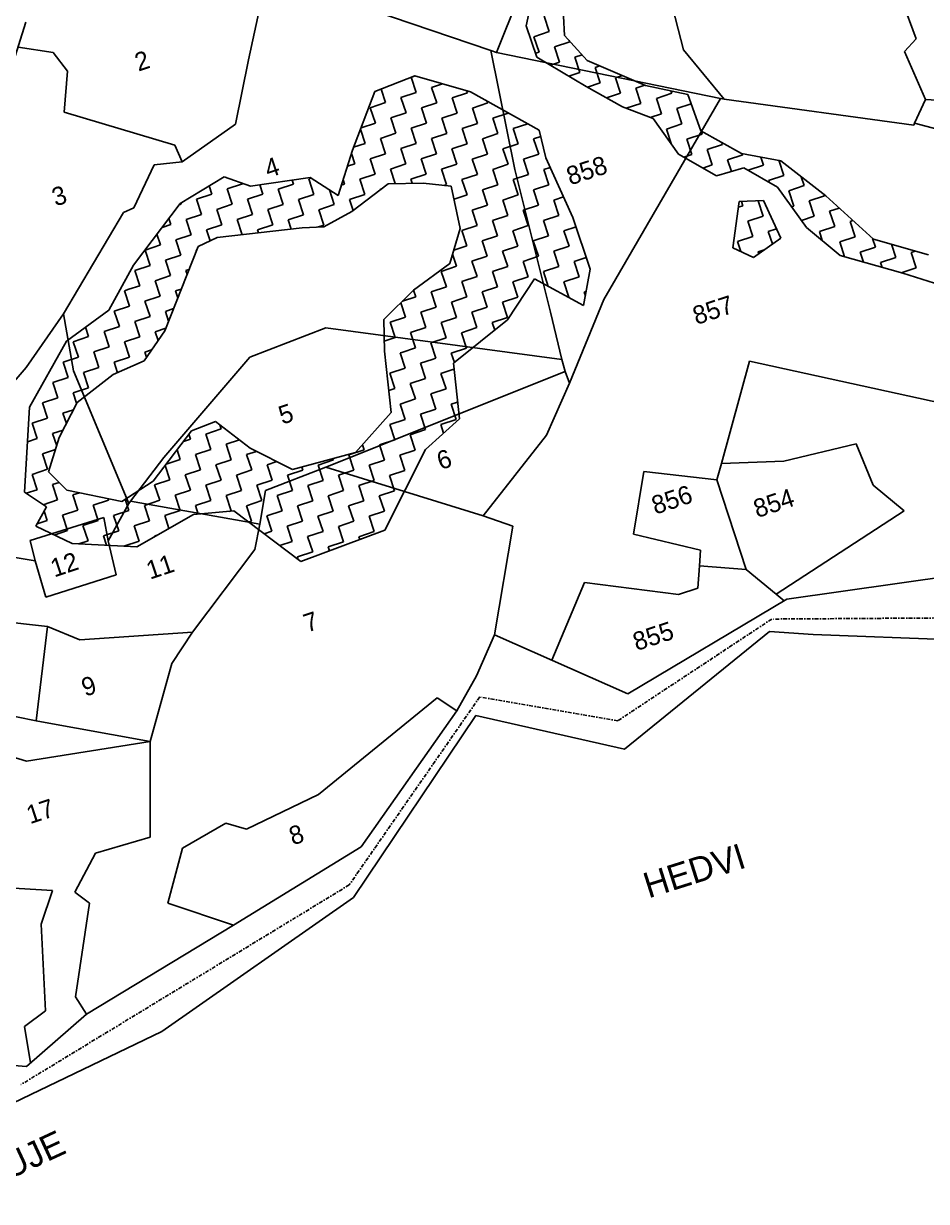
# Model space of a CAD drawing. Header units: metres. Extents: x 309869 to 314467, y 1921293 to 1923473.
# Drawn here: x 310953.2 to 311310.5, y 1921389.5 to 1921855.6 of the extents above; entities that cross this region are included whole.
import ezdxf

# ---------------------------------------------------------------- set-up
doc = ezdxf.new("R2010")
doc.units = ezdxf.units.M
doc.header["$LTSCALE"] = 0.3
doc.linetypes.add('DASHDOT', pattern=[1, 0.5, -0.25, 0, -0.25])
for name, color, linetype in [('POLY_HATCH', 12, 'CONTINUOUS'), ('POLY_PARCEL', 6, 'CONTINUOUS'), ('POLY_WATER', 4, 'CONTINUOUS'), ('TEXT_MAPOUT', 7, 'CONTINUOUS'), ('TEXT_PARCEL', 7, 'CONTINUOUS'), ('V_BOUND_STREAM_LINE', 7, 'DASHDOT')]:
    doc.layers.add(name, color=color, linetype=linetype)
doc.styles.add('TEXT_MAP', font='')
doc.styles.get('TEXT_MAP').set_extended_font_data('Kruti Dev 050')

msp = doc.modelspace()

# ---------------------------------------------------------------- linework, layer by layer
at = {"layer": 'POLY_HATCH'}
for p, q in [((311152.04, 1921854.65), (311157.16, 1921877.31)), ((311166.26, 1921869.47), (311167.33, 1921850.88)), ((311156.26, 1921842.31), (311152.04, 1921854.65)), ((311167.33, 1921850.88), (311176.25, 1921840.95)), ((311175.87, 1921830.7), (311156.26, 1921842.31)), ((311176.25, 1921840.95), (311199.34, 1921831.07)), ((311108.06, 1921834.88), (311092.19, 1921828.68)), ((311130.01, 1921828.58), (311108.06, 1921834.88)), ((311092.19, 1921828.68), (311083.38, 1921805.45)), ((311157.3, 1921813.39), (311130.01, 1921828.58)), ((311190.27, 1921822.58), (311175.87, 1921830.7)), ((311199.34, 1921831.07), (311216.03, 1921827.46)), ((311216.03, 1921827.46), (311221.19, 1921813.11)), ((311202.34, 1921818.03), (311190.27, 1921822.58)), ((311212.38, 1921803.84), (311202.34, 1921818.03)), ((311159.93, 1921802.43), (311157.3, 1921813.39)), ((311221.19, 1921813.11), (311237.34, 1921804.12)), ((311083.38, 1921805.45), (311077.65, 1921787.59)), ((311170.61, 1921778.86), (311159.93, 1921802.43)), ((311227.48, 1921795.37), (311212.38, 1921803.84)), ((311237.34, 1921804.12), (311252.89, 1921801.3)), ((311252.89, 1921801.3), (311270.67, 1921787.35)), ((311238.19, 1921798.47), (311227.48, 1921795.37)), ((311251.55, 1921790.88), (311238.19, 1921798.47)), ((311032.58, 1921794.98), (311015.24, 1921784.42)), ((311043.04, 1921791.18), (311032.58, 1921794.98)), ((311066.62, 1921794.6), (311043.04, 1921791.18)), ((311077.65, 1921787.59), (311066.62, 1921794.6)), ((311097.45, 1921792.19), (311083.15, 1921781.19)), ((311111.41, 1921792.44), (311097.45, 1921792.19)), ((311122.46, 1921791.25), (311111.41, 1921792.44)), ((311126.04, 1921774.53), (311122.46, 1921791.25)), ((311263.06, 1921774.86), (311251.55, 1921790.88)), ((311270.67, 1921787.35), (311289.48, 1921770.27)), ((311015.24, 1921784.42), (310996.68, 1921759.92)), ((311236.42, 1921785.15), (311233.92, 1921766.8)), ((311246.03, 1921785.53), (311236.42, 1921785.15)), ((311252.84, 1921770.69), (311246.03, 1921785.53)), ((311083.15, 1921781.19), (311072.08, 1921775.11)), ((311177.38, 1921758.35), (311170.61, 1921778.86)), ((311063.49, 1921774.7), (311029.88, 1921770.87)), ((311072.08, 1921775.11), (311063.49, 1921774.7)), ((311121.92, 1921760.59), (311126.04, 1921774.53)), ((311276.41, 1921763.79), (311263.06, 1921774.86)), ((311029.88, 1921770.87), (311022.31, 1921767.4)), ((311242.1, 1921763.02), (311252.84, 1921770.69)), ((311289.48, 1921770.27), (311311.37, 1921764.05)), ((311022.31, 1921767.4), (311009.1, 1921734.02)), ((311233.92, 1921766.8), (311242.1, 1921763.02)), ((311301.17, 1921756.78), (311276.41, 1921763.79)), ((310996.68, 1921759.92), (310987.02, 1921742.21)), ((311107.48, 1921750.02), (311121.92, 1921760.59)), ((311174.85, 1921743.97), (311177.38, 1921758.35)), ((311144.73, 1921738.39), (311155.4, 1921754.49)), ((311155.4, 1921754.49), (311174.85, 1921743.97)), ((311324.62, 1921749.33), (311301.17, 1921756.78)), ((311095.81, 1921738.43), (311107.48, 1921750.02)), ((310987.02, 1921742.21), (310970.23, 1921729.85)), ((311096.05, 1921725.93), (311095.81, 1921738.43)), ((311123.29, 1921721.15), (311144.73, 1921738.39)), ((311009.1, 1921734.02), (311000.92, 1921722.12)), ((310970.23, 1921729.85), (310955.6, 1921703.73)), ((311098.73, 1921701.66), (311096.05, 1921725.93)), ((311000.92, 1921722.12), (310988.68, 1921716.63)), ((311125.68, 1921699.21), (311123.29, 1921721.15)), ((310988.68, 1921716.63), (310974.39, 1921705.63)), ((310955.6, 1921703.73), (310953.59, 1921670.17)), ((310974.39, 1921705.63), (310967.36, 1921691.7)), ((311019.73, 1921694.46), (311029.2, 1921698.07)), ((311029.2, 1921698.07), (311042.83, 1921687.57)), ((311084.57, 1921685.86), (311098.73, 1921701.66)), ((311112.26, 1921687.04), (311125.68, 1921699.21)), ((311004.53, 1921674.45), (311019.73, 1921694.46)), ((310967.36, 1921691.7), (310963.09, 1921678.2)), ((311042.83, 1921687.57), (311059.67, 1921679.09)), ((311059.67, 1921679.09), (311084.57, 1921685.86)), ((311096.15, 1921655.11), (311112.26, 1921687.04)), ((310963.09, 1921678.2), (310970.34, 1921670.91)), ((310992.14, 1921666.49), (311004.53, 1921674.45)), ((310953.59, 1921670.17), (310962.3, 1921664.33)), ((310970.34, 1921670.91), (310992.14, 1921666.49)), ((310962.3, 1921664.33), (310958.05, 1921656.64)), ((310998.03, 1921648.54), (311020.47, 1921661.27)), ((311020.47, 1921661.27), (311036.47, 1921662.68)), ((311036.47, 1921662.68), (311062.94, 1921642.71)), ((310958.05, 1921656.64), (310972.43, 1921649.78)), ((311062.94, 1921642.71), (311096.15, 1921655.11)), ((310972.43, 1921649.78), (310998.03, 1921648.54))]:
    msp.add_line(p, q, dxfattribs=at)
at = {"layer": 'POLY_HATCH', "linetype": 'Continuous'}
for p, q in [((311161.25, 1921852.38), (311159.25, 1921858.45)), ((311155.18, 1921850.37), (311161.25, 1921852.38)), ((311157.19, 1921844.3), (311155.18, 1921850.37)), ((311163.25, 1921846.31), (311169.32, 1921848.31)), ((311169.32, 1921848.31), (311169.14, 1921848.85)), ((311155.74, 1921843.83), (311157.19, 1921844.3)), ((311165.26, 1921840.24), (311163.25, 1921846.31)), ((311171.33, 1921842.24), (311174.23, 1921843.2)), ((311173.33, 1921836.17), (311171.33, 1921842.24)), ((311161.72, 1921839.07), (311165.26, 1921840.24)), ((311179.4, 1921838.17), (311181.28, 1921838.79)), ((311181.4, 1921832.1), (311179.4, 1921838.17)), ((311108.63, 1921828.29), (311106.64, 1921834.33)), ((311107.16, 1921834.53), (311108.15, 1921834.86)), ((311169.02, 1921834.75), (311173.33, 1921836.17)), ((311187.47, 1921834.1), (311190.17, 1921834.99)), ((311189.47, 1921828.04), (311187.47, 1921834.1)), ((311096.49, 1921824.28), (311094.71, 1921829.67)), ((311102.56, 1921826.28), (311108.63, 1921828.29)), ((311114.7, 1921830.29), (311119.05, 1921831.72)), ((311116.7, 1921824.22), (311114.7, 1921830.29)), ((311122.77, 1921826.22), (311128.84, 1921828.22)), ((311128.84, 1921828.22), (311128.59, 1921828.98)), ((311176.34, 1921830.43), (311181.4, 1921832.1)), ((311183.87, 1921826.19), (311189.47, 1921828.04)), ((311195.54, 1921830.04), (311199.05, 1921831.19)), ((311197.54, 1921823.97), (311195.54, 1921830.04)), ((311209.68, 1921827.97), (311209.38, 1921828.9)), ((311090.42, 1921822.28), (311096.49, 1921824.28)), ((311104.56, 1921820.21), (311102.56, 1921826.28)), ((311110.63, 1921822.22), (311116.7, 1921824.22)), ((311124.77, 1921820.15), (311122.77, 1921826.22)), ((311130.84, 1921822.15), (311136.91, 1921824.16)), ((311136.91, 1921824.16), (311136.68, 1921824.86)), ((311191.7, 1921822.04), (311197.54, 1921823.97)), ((311203.61, 1921825.97), (311209.68, 1921827.97)), ((311205.62, 1921819.9), (311203.61, 1921825.97)), ((311211.69, 1921821.9), (311217.36, 1921823.77)), ((311092.42, 1921816.21), (311090.42, 1921822.28)), ((311098.49, 1921818.21), (311104.56, 1921820.21)), ((311112.63, 1921816.15), (311110.63, 1921822.22)), ((311118.7, 1921818.15), (311124.77, 1921820.15)), ((311132.85, 1921816.08), (311130.84, 1921822.15)), ((311138.91, 1921818.09), (311144.98, 1921820.09)), ((311144.98, 1921820.09), (311144.92, 1921820.27)), ((311201.22, 1921818.45), (311205.62, 1921819.9)), ((311213.69, 1921815.83), (311211.69, 1921821.9)), ((311086.75, 1921814.34), (311092.42, 1921816.21)), ((311100.5, 1921812.14), (311098.49, 1921818.21)), ((311106.56, 1921814.14), (311112.63, 1921816.15)), ((311108.57, 1921808.07), (311106.56, 1921814.14)), ((311120.71, 1921812.08), (311118.7, 1921818.15)), ((311126.78, 1921814.08), (311132.85, 1921816.08)), ((311128.78, 1921808.01), (311126.78, 1921814.08)), ((311140.92, 1921812.02), (311138.91, 1921818.09)), ((311146.99, 1921814.02), (311152.75, 1921815.92)), ((311207.62, 1921813.83), (311213.69, 1921815.83)), ((311088.36, 1921808.14), (311086.52, 1921813.72)), ((311094.43, 1921810.14), (311100.5, 1921812.14)), ((311096.43, 1921804.07), (311094.43, 1921810.14)), ((311114.64, 1921810.08), (311120.71, 1921812.08)), ((311116.64, 1921804.01), (311114.64, 1921810.08)), ((311134.85, 1921810.01), (311140.92, 1921812.02)), ((311136.85, 1921803.94), (311134.85, 1921810.01)), ((311148.99, 1921807.95), (311146.99, 1921814.02)), ((311155.06, 1921809.95), (311157.9, 1921810.89)), ((311157.06, 1921803.88), (311155.06, 1921809.95)), ((311209.62, 1921807.76), (311207.62, 1921813.83)), ((311215.69, 1921809.76), (311221.76, 1921811.77)), ((311217.69, 1921803.69), (311215.69, 1921809.76)), ((311221.76, 1921811.77), (311221.34, 1921813.03)), ((311083.83, 1921806.65), (311088.36, 1921808.14)), ((311102.5, 1921806.07), (311108.57, 1921808.07)), ((311104.5, 1921800), (311102.5, 1921806.07)), ((311122.71, 1921806.01), (311128.78, 1921808.01)), ((311124.71, 1921799.94), (311122.71, 1921806.01)), ((311142.92, 1921805.95), (311148.99, 1921807.95)), ((311144.92, 1921799.88), (311142.92, 1921805.95)), ((311209.61, 1921807.76), (311209.62, 1921807.76)), ((311223.76, 1921805.7), (311229.83, 1921807.7)), ((311225.76, 1921799.63), (311223.76, 1921805.7)), ((311229.83, 1921807.7), (311229.59, 1921808.44)), ((311081.34, 1921799.09), (311084.29, 1921800.07)), ((311084.29, 1921800.07), (311082.95, 1921804.12)), ((311090.36, 1921802.07), (311096.43, 1921804.07)), ((311092.36, 1921796), (311090.36, 1921802.07)), ((311110.57, 1921802.01), (311116.64, 1921804.01)), ((311112.57, 1921795.94), (311110.57, 1921802.01)), ((311130.78, 1921801.94), (311136.85, 1921803.94)), ((311132.78, 1921795.87), (311130.78, 1921801.94)), ((311150.99, 1921801.88), (311157.06, 1921803.88)), ((311152.99, 1921795.81), (311150.99, 1921801.88)), ((311214.51, 1921802.65), (311217.69, 1921803.69)), ((311231.83, 1921801.63), (311237.9, 1921803.63)), ((311233.34, 1921797.07), (311231.83, 1921801.63)), ((311237.9, 1921803.63), (311237.77, 1921804.04)), ((311245.97, 1921799.57), (311244.93, 1921802.74)), ((311254.05, 1921795.5), (311252.08, 1921801.45)), ((311086.29, 1921794), (311092.36, 1921796)), ((311098.43, 1921798), (311104.5, 1921800)), ((311100.33, 1921792.24), (311098.43, 1921798)), ((311106.5, 1921793.93), (311112.57, 1921795.94)), ((311118.64, 1921797.94), (311124.71, 1921799.94)), ((311120.64, 1921791.87), (311118.64, 1921797.94)), ((311126.71, 1921793.87), (311132.78, 1921795.87)), ((311138.85, 1921797.88), (311144.92, 1921799.88)), ((311140.85, 1921791.81), (311138.85, 1921797.88)), ((311146.92, 1921793.81), (311152.99, 1921795.81)), ((311159.06, 1921797.81), (311161.64, 1921798.66)), ((311161.07, 1921791.74), (311159.06, 1921797.81)), ((311222.07, 1921798.41), (311225.76, 1921799.63)), ((311239.91, 1921797.56), (311245.97, 1921799.57)), ((311239.93, 1921797.48), (311239.91, 1921797.56)), ((311247.98, 1921793.5), (311254.05, 1921795.5)), ((311027.66, 1921788.11), (311026.6, 1921791.34)), ((311033.73, 1921790.12), (311039.8, 1921792.12)), ((311039.8, 1921792.12), (311039.71, 1921792.39)), ((311047.87, 1921788.05), (311046.67, 1921791.7)), ((311053.94, 1921790.05), (311060.01, 1921792.06)), ((311060.01, 1921792.06), (311059.51, 1921793.57)), ((311066.08, 1921794.06), (311067, 1921794.36)), ((311068.08, 1921787.99), (311066.08, 1921794.06)), ((311078.92, 1921791.56), (311080.22, 1921791.99)), ((311080.22, 1921791.99), (311079.63, 1921793.78)), ((311088.29, 1921787.93), (311086.29, 1921794)), ((311107.02, 1921792.36), (311106.5, 1921793.93)), ((311119.68, 1921791.55), (311120.64, 1921791.87)), ((311128.72, 1921787.8), (311126.71, 1921793.87)), ((311134.78, 1921789.8), (311140.85, 1921791.81)), ((311148.93, 1921787.74), (311146.92, 1921793.81)), ((311155, 1921789.74), (311161.07, 1921791.74)), ((311248.22, 1921792.77), (311247.98, 1921793.5)), ((311256.05, 1921789.43), (311262.12, 1921791.43)), ((311262.12, 1921791.43), (311260.95, 1921794.98)), ((311021.59, 1921786.11), (311027.66, 1921788.11)), ((311023.59, 1921780.04), (311021.59, 1921786.11)), ((311035.73, 1921784.05), (311033.73, 1921790.12)), ((311041.8, 1921786.05), (311047.87, 1921788.05)), ((311055.94, 1921783.98), (311053.94, 1921790.05)), ((311062.01, 1921785.99), (311068.08, 1921787.99)), ((311076.16, 1921783.92), (311074.23, 1921789.77)), ((311082.22, 1921785.92), (311088.29, 1921787.93)), ((311094.36, 1921789.93), (311094.62, 1921790.01)), ((311094.39, 1921789.84), (311094.36, 1921789.93)), ((311123.56, 1921786.1), (311128.72, 1921787.8)), ((311136.79, 1921783.73), (311134.78, 1921789.8)), ((311142.86, 1921785.74), (311148.93, 1921787.74)), ((311157, 1921783.67), (311155, 1921789.74)), ((311163.07, 1921785.67), (311166.94, 1921786.95)), ((311258.05, 1921783.36), (311256.05, 1921789.43)), ((311264.12, 1921785.36), (311270.19, 1921787.36)), ((311270.19, 1921787.36), (311270.03, 1921787.85)), ((311014.83, 1921783.88), (311015.52, 1921784.11)), ((311015.52, 1921784.11), (311015.39, 1921784.52)), ((311029.66, 1921782.04), (311035.73, 1921784.05)), ((311031.67, 1921775.97), (311029.66, 1921782.04)), ((311043.81, 1921779.98), (311041.8, 1921786.05)), ((311049.87, 1921781.98), (311055.94, 1921783.98)), ((311051.88, 1921775.91), (311049.87, 1921781.98)), ((311064.02, 1921779.92), (311062.01, 1921785.99)), ((311070.09, 1921781.92), (311076.16, 1921783.92)), ((311072.09, 1921775.85), (311070.09, 1921781.92)), ((311083.66, 1921781.58), (311082.22, 1921785.92)), ((311130.72, 1921781.73), (311136.79, 1921783.73)), ((311132.72, 1921775.66), (311130.72, 1921781.73)), ((311144.86, 1921779.67), (311142.86, 1921785.74)), ((311150.93, 1921781.67), (311157, 1921783.67)), ((311152.93, 1921775.6), (311150.93, 1921781.67)), ((311165.07, 1921779.6), (311163.07, 1921785.67)), ((311236.1, 1921782.85), (311237.84, 1921783.42)), ((311237.84, 1921783.42), (311237.26, 1921785.19)), ((311243.91, 1921785.42), (311243.98, 1921785.45)), ((311245.91, 1921779.35), (311243.91, 1921785.42)), ((311257.16, 1921783.07), (311258.05, 1921783.36)), ((311266.12, 1921779.29), (311264.12, 1921785.36)), ((311272.19, 1921781.29), (311275.97, 1921782.54)), ((311011.46, 1921776.04), (311010.68, 1921778.4)), ((311017.53, 1921778.04), (311023.59, 1921780.04)), ((311019.53, 1921771.97), (311017.53, 1921778.04)), ((311037.74, 1921777.98), (311043.81, 1921779.98)), ((311039.71, 1921771.99), (311037.74, 1921777.98)), ((311057.95, 1921777.91), (311064.02, 1921779.92)), ((311059.17, 1921774.21), (311057.95, 1921777.91)), ((311138.79, 1921777.66), (311144.86, 1921779.67)), ((311140.79, 1921771.6), (311138.79, 1921777.66)), ((311159, 1921777.6), (311165.07, 1921779.6)), ((311161, 1921771.53), (311159, 1921777.6)), ((311239.84, 1921777.35), (311245.91, 1921779.35)), ((311241.85, 1921771.28), (311239.84, 1921777.35)), ((311261.07, 1921777.63), (311266.12, 1921779.29)), ((311274.19, 1921775.23), (311272.19, 1921781.29)), ((311280.26, 1921777.23), (311281.4, 1921777.6)), ((311282.27, 1921771.16), (311280.26, 1921777.23)), ((311007.39, 1921767.97), (311005.99, 1921772.21)), ((311008.03, 1921774.91), (311011.46, 1921776.04)), ((311025.6, 1921773.97), (311031.67, 1921775.97)), ((311027.05, 1921769.57), (311025.6, 1921773.97)), ((311045.81, 1921773.91), (311051.88, 1921775.91)), ((311046.2, 1921772.73), (311045.81, 1921773.91)), ((311069.48, 1921774.99), (311072.09, 1921775.85)), ((311126.65, 1921773.66), (311132.72, 1921775.66)), ((311128.65, 1921767.59), (311126.65, 1921773.66)), ((311146.86, 1921773.6), (311152.93, 1921775.6)), ((311148.86, 1921767.53), (311146.86, 1921773.6)), ((311167.07, 1921773.54), (311171.85, 1921775.11)), ((311169.07, 1921767.47), (311167.07, 1921773.54)), ((311247.91, 1921773.29), (311251.15, 1921774.35)), ((311249.55, 1921768.34), (311247.91, 1921773.29)), ((311268.13, 1921773.22), (311274.19, 1921775.23)), ((311269.29, 1921769.7), (311268.13, 1921773.22)), ((311001.32, 1921765.96), (311007.39, 1921767.97)), ((311013.46, 1921769.97), (311019.53, 1921771.97)), ((311015.46, 1921763.9), (311013.46, 1921769.97)), ((311123.48, 1921765.89), (311128.65, 1921767.59)), ((311134.72, 1921769.59), (311140.79, 1921771.6)), ((311136.72, 1921763.52), (311134.72, 1921769.59)), ((311142.79, 1921765.53), (311148.86, 1921767.53)), ((311154.93, 1921769.53), (311161, 1921771.53)), ((311156.94, 1921763.46), (311154.93, 1921769.53)), ((311163, 1921765.46), (311169.07, 1921767.47)), ((311235.78, 1921769.28), (311241.85, 1921771.28)), ((311237.08, 1921765.34), (311235.78, 1921769.28)), ((311276.2, 1921769.16), (311282.27, 1921771.16)), ((311278.13, 1921763.31), (311276.2, 1921769.16)), ((311290.34, 1921767.09), (311289.21, 1921770.52)), ((311298.41, 1921763.02), (311296.7, 1921768.22)), ((311003.32, 1921759.89), (311001.32, 1921765.96)), ((311009.39, 1921761.9), (311015.46, 1921763.9)), ((311021.53, 1921765.9), (311021.74, 1921765.97)), ((311021.61, 1921765.65), (311021.53, 1921765.9)), ((311124.59, 1921759.52), (311123.01, 1921764.29)), ((311130.66, 1921761.52), (311136.72, 1921763.52)), ((311144.8, 1921759.46), (311142.79, 1921765.53)), ((311150.87, 1921761.46), (311156.94, 1921763.46)), ((311165.01, 1921759.39), (311163, 1921765.46)), ((311171.08, 1921761.4), (311175.85, 1921762.97)), ((311243.85, 1921765.21), (311246.31, 1921766.02)), ((311244.1, 1921764.45), (311243.85, 1921765.21)), ((311284.27, 1921765.09), (311290.34, 1921767.09)), ((311285.55, 1921761.2), (311284.27, 1921765.09)), ((311292.34, 1921761.02), (311298.41, 1921763.02)), ((311304.48, 1921765.03), (311306.07, 1921765.55)), ((311306.48, 1921758.96), (311304.48, 1921765.03)), ((310997.25, 1921757.89), (311003.32, 1921759.89)), ((311011.39, 1921755.83), (311009.39, 1921761.9)), ((311017.46, 1921757.83), (311018.68, 1921758.23)), ((311118.52, 1921757.52), (311124.59, 1921759.52)), ((311132.66, 1921755.45), (311130.66, 1921761.52)), ((311138.73, 1921757.45), (311144.8, 1921759.46)), ((311152.87, 1921755.39), (311150.87, 1921761.46)), ((311158.94, 1921757.39), (311165.01, 1921759.39)), ((311173.08, 1921755.33), (311171.08, 1921761.4)), ((311292.98, 1921759.1), (311292.34, 1921761.02)), ((311300.47, 1921756.97), (311306.48, 1921758.96)), ((310999.25, 1921751.82), (310997.25, 1921757.89)), ((311005.32, 1921753.82), (311011.39, 1921755.83)), ((311007.33, 1921747.75), (311005.32, 1921753.82)), ((311017.94, 1921756.37), (311017.46, 1921757.83)), ((311120.52, 1921751.45), (311118.52, 1921757.52)), ((311126.59, 1921753.45), (311132.66, 1921755.45)), ((311128.59, 1921747.38), (311126.59, 1921753.45)), ((311140.73, 1921751.38), (311138.73, 1921757.45)), ((311146.8, 1921753.39), (311152.87, 1921755.39)), ((311160.87, 1921751.53), (311158.94, 1921757.39)), ((311167.01, 1921753.32), (311173.08, 1921755.33)), ((310993.19, 1921749.82), (310994.93, 1921750.4)), ((310995.19, 1921743.75), (310993.19, 1921749.82)), ((310994.93, 1921750.4), (310999.25, 1921751.82)), ((311013.4, 1921749.76), (311015.62, 1921750.49)), ((311014.27, 1921747.09), (311013.4, 1921749.76)), ((311108.38, 1921747.44), (311107.52, 1921750.05)), ((311114.45, 1921749.44), (311120.52, 1921751.45)), ((311116.45, 1921743.38), (311114.45, 1921749.44)), ((311134.66, 1921749.38), (311140.73, 1921751.38)), ((311136.66, 1921743.31), (311134.66, 1921749.38)), ((311148.8, 1921747.32), (311146.8, 1921753.39)), ((311169.01, 1921747.25), (311167.01, 1921753.32)), ((311175.08, 1921749.26), (311175.82, 1921749.5)), ((311175.54, 1921747.87), (311175.08, 1921749.26)), ((311001.26, 1921745.75), (311006.93, 1921747.62)), ((311003.26, 1921739.68), (311001.26, 1921745.75)), ((311006.93, 1921747.62), (311007.33, 1921747.75)), ((311104.31, 1921739.37), (311102.45, 1921745.02)), ((311103.14, 1921745.72), (311108.38, 1921747.44)), ((311122.52, 1921745.38), (311128.59, 1921747.38)), ((311124.52, 1921739.31), (311122.52, 1921745.38)), ((311142.73, 1921745.32), (311148.8, 1921747.32)), ((311144.73, 1921739.25), (311142.73, 1921745.32)), ((311168.87, 1921747.21), (311169.01, 1921747.25)), ((310989.12, 1921741.75), (310995.19, 1921743.75)), ((310991.12, 1921735.68), (310989.12, 1921741.75)), ((310997.19, 1921737.68), (311003.26, 1921739.68)), ((311009.33, 1921741.69), (311012.56, 1921742.75)), ((311010.6, 1921737.82), (311009.33, 1921741.69)), ((311110.38, 1921741.37), (311116.45, 1921743.38)), ((311112.38, 1921735.3), (311110.38, 1921741.37)), ((311130.59, 1921741.31), (311136.66, 1921743.31)), ((311132.6, 1921735.24), (311130.59, 1921741.31)), ((310978.98, 1921731.67), (310977.76, 1921735.39)), ((310985.05, 1921733.68), (310991.12, 1921735.68)), ((310999.19, 1921731.61), (310997.19, 1921737.68)), ((311005.26, 1921733.61), (311009.49, 1921735.01)), ((311098.24, 1921737.37), (311104.31, 1921739.37)), ((311100.25, 1921731.3), (311098.24, 1921737.37)), ((311106.31, 1921733.3), (311112.38, 1921735.3)), ((311118.45, 1921737.31), (311124.52, 1921739.31)), ((311120.46, 1921731.24), (311118.45, 1921737.31)), ((311126.53, 1921733.24), (311132.6, 1921735.24)), ((311138.66, 1921737.24), (311144.73, 1921739.25)), ((311139.64, 1921734.3), (311138.66, 1921737.24)), ((310972.91, 1921729.67), (310978.98, 1921731.67)), ((310987.05, 1921727.61), (310985.05, 1921733.68)), ((310993.12, 1921729.61), (310999.19, 1921731.61)), ((311006.42, 1921730.11), (311005.26, 1921733.61)), ((311095.97, 1921729.89), (311100.25, 1921731.3)), ((311108.32, 1921727.23), (311106.31, 1921733.3)), ((311114.39, 1921729.23), (311120.46, 1921731.24)), ((311128.53, 1921727.17), (311126.53, 1921733.24)), ((310974.91, 1921723.6), (310972.91, 1921729.67)), ((310980.98, 1921725.6), (310987.05, 1921727.61)), ((310982.99, 1921719.53), (310980.98, 1921725.6)), ((310995.12, 1921723.54), (310993.12, 1921729.61)), ((311001.19, 1921725.54), (311003.88, 1921726.43)), ((311001.87, 1921723.5), (311001.19, 1921725.54)), ((311102.87, 1921725.43), (311108.32, 1921727.23)), ((311116.39, 1921723.16), (311114.39, 1921729.23)), ((311122.46, 1921725.17), (311128.53, 1921727.17)), ((310968.84, 1921721.6), (310974.91, 1921723.6)), ((310970.85, 1921715.53), (310968.84, 1921721.6)), ((310989.06, 1921721.54), (310995.12, 1921723.54)), ((310990.42, 1921717.41), (310989.06, 1921721.54)), ((311102.25, 1921725.23), (311102.87, 1921725.43)), ((311104.25, 1921719.16), (311102.25, 1921725.23)), ((311110.32, 1921721.16), (311114.86, 1921722.66)), ((311112.32, 1921715.09), (311110.32, 1921721.16)), ((311114.86, 1921722.66), (311116.39, 1921723.16)), ((311123.68, 1921721.47), (311122.46, 1921725.17)), ((310976.92, 1921717.53), (310982.99, 1921719.53)), ((310978.92, 1921711.46), (310976.92, 1921717.53)), ((311098.18, 1921717.16), (311104.25, 1921719.16)), ((311100.18, 1921711.09), (311098.18, 1921717.16)), ((311118.39, 1921717.1), (311123.54, 1921718.79)), ((311120.39, 1921711.03), (311118.39, 1921717.1)), ((310964.78, 1921713.53), (310970.85, 1921715.53)), ((310966.78, 1921707.46), (310964.78, 1921713.53)), ((311106.25, 1921713.09), (311112.32, 1921715.09)), ((311108.25, 1921707.02), (311106.25, 1921713.09)), ((310960.71, 1921705.46), (310966.78, 1921707.46)), ((310972.85, 1921709.46), (310978.92, 1921711.46)), ((310974.22, 1921705.3), (310972.85, 1921709.46)), ((311097.78, 1921710.3), (311100.18, 1921711.09)), ((311102.19, 1921705.02), (311108.25, 1921707.02)), ((311114.32, 1921709.02), (311120.39, 1921711.03)), ((311116.33, 1921702.95), (311114.32, 1921709.02)), ((310962.71, 1921699.39), (310960.71, 1921705.46)), ((310968.78, 1921701.39), (310972.94, 1921702.76)), ((311104.19, 1921698.95), (311102.19, 1921705.02)), ((311110.26, 1921700.95), (311116.33, 1921702.95)), ((311122.4, 1921704.96), (311124.96, 1921705.8)), ((311124.4, 1921698.89), (311122.4, 1921704.96)), ((310956.64, 1921697.38), (310962.71, 1921699.39)), ((310970.15, 1921697.24), (310968.78, 1921701.39)), ((311098.12, 1921696.95), (311104.19, 1921698.95)), ((311112.26, 1921694.88), (311110.26, 1921700.95)), ((311118.33, 1921696.88), (311124.4, 1921698.89)), ((310958.65, 1921691.31), (310956.64, 1921697.38)), ((310964.72, 1921693.32), (310968.86, 1921694.69)), ((310966.33, 1921688.43), (310964.72, 1921693.32)), ((311019.28, 1921691.13), (311018.65, 1921693.04)), ((311025.35, 1921693.13), (311031.42, 1921695.13)), ((311027.35, 1921687.06), (311025.35, 1921693.13)), ((311031.42, 1921695.13), (311030.87, 1921696.78)), ((311100.12, 1921690.88), (311098.12, 1921696.95)), ((311106.19, 1921692.88), (311112.26, 1921694.88)), ((311108.19, 1921686.81), (311106.19, 1921692.88)), ((311119.43, 1921693.54), (311118.33, 1921696.88)), ((310954.78, 1921690.04), (310958.65, 1921691.31)), ((311016.5, 1921690.21), (311019.28, 1921691.13)), ((311033.42, 1921689.06), (311038.65, 1921690.79)), ((311035.42, 1921682.99), (311033.42, 1921689.06)), ((311087.98, 1921686.87), (311087.31, 1921688.91)), ((311094.05, 1921688.88), (311100.12, 1921690.88)), ((311096.05, 1921682.81), (311094.05, 1921688.88)), ((310954.58, 1921683.24), (310954.4, 1921683.77)), ((310960.65, 1921685.25), (310965.86, 1921686.97)), ((310962.65, 1921679.18), (310960.65, 1921685.25)), ((311015.21, 1921683.06), (311013.96, 1921686.86)), ((311021.28, 1921685.06), (311027.35, 1921687.06)), ((311023.28, 1921678.99), (311021.28, 1921685.06)), ((311041.49, 1921685), (311045.39, 1921686.28)), ((311043.49, 1921678.93), (311041.49, 1921685)), ((311081.91, 1921684.87), (311087.98, 1921686.87)), ((311083.91, 1921678.8), (311081.91, 1921684.87)), ((311102.12, 1921684.81), (311108.19, 1921686.81)), ((311104.13, 1921678.74), (311102.12, 1921684.81)), ((310954.37, 1921683.17), (310954.58, 1921683.24)), ((310956.58, 1921677.17), (310962.65, 1921679.18)), ((311011.14, 1921674.98), (311009.26, 1921680.68)), ((311009.68, 1921681.23), (311015.21, 1921683.06)), ((311017.21, 1921676.99), (311023.28, 1921678.99)), ((311029.35, 1921680.99), (311035.42, 1921682.99)), ((311031.35, 1921674.92), (311029.35, 1921680.99)), ((311037.42, 1921676.92), (311043.49, 1921678.93)), ((311049.56, 1921680.93), (311053.47, 1921682.22)), ((311051.56, 1921674.86), (311049.56, 1921680.93)), ((311063.7, 1921678.86), (311063.3, 1921680.08)), ((311069.77, 1921680.87), (311075.84, 1921682.87)), ((311071.78, 1921674.8), (311069.77, 1921680.87)), ((311075.84, 1921682.87), (311075.66, 1921683.43)), ((311089.98, 1921680.8), (311096.05, 1921682.81)), ((311091.99, 1921674.73), (311089.98, 1921680.8)), ((310958.58, 1921671.1), (310956.58, 1921677.17)), ((311005.07, 1921672.98), (311011.14, 1921674.98)), ((311019.22, 1921670.92), (311017.21, 1921676.99)), ((311025.28, 1921672.92), (311031.35, 1921674.92)), ((311039.43, 1921670.85), (311037.42, 1921676.92)), ((311045.5, 1921672.86), (311051.56, 1921674.86)), ((311057.63, 1921676.86), (311063.7, 1921678.86)), ((311059.64, 1921670.79), (311057.63, 1921676.86)), ((311065.71, 1921672.79), (311071.78, 1921674.8)), ((311077.85, 1921676.8), (311083.91, 1921678.8)), ((311079.85, 1921670.73), (311077.85, 1921676.8)), ((311085.92, 1921672.73), (311091.99, 1921674.73)), ((311098.06, 1921676.74), (311104.13, 1921678.74)), ((311100.06, 1921670.67), (311098.06, 1921676.74)), ((310954.3, 1921669.69), (310958.58, 1921671.1)), ((310964.65, 1921673.11), (310967.29, 1921673.98)), ((310966.65, 1921667.04), (310964.65, 1921673.11)), ((310972.72, 1921669.04), (310975.33, 1921669.9)), ((311007.08, 1921666.91), (311005.07, 1921672.98)), ((311013.15, 1921668.91), (311019.22, 1921670.92)), ((311027.29, 1921666.85), (311025.28, 1921672.92)), ((311033.36, 1921668.85), (311039.43, 1921670.85)), ((311047.5, 1921666.79), (311045.5, 1921672.86)), ((311053.57, 1921668.79), (311059.64, 1921670.79)), ((311067.71, 1921666.72), (311065.71, 1921672.79)), ((311073.78, 1921668.73), (311079.85, 1921670.73)), ((311087.92, 1921666.66), (311085.92, 1921672.73)), ((311093.99, 1921668.66), (311100.06, 1921670.67)), ((310961.03, 1921665.18), (310966.65, 1921667.04)), ((310974.73, 1921662.97), (310972.72, 1921669.04)), ((310980.8, 1921664.97), (310986.87, 1921666.97)), ((310982.8, 1921658.9), (310980.8, 1921664.97)), ((310986.87, 1921666.97), (310986.66, 1921667.6)), ((310994.94, 1921662.91), (310993.47, 1921667.35)), ((311001.01, 1921664.91), (311007.08, 1921666.91)), ((311003.01, 1921658.84), (311001.01, 1921664.91)), ((311015.15, 1921662.84), (311013.15, 1921668.91)), ((311021.22, 1921664.85), (311027.29, 1921666.85)), ((311035.36, 1921662.78), (311033.36, 1921668.85)), ((311041.43, 1921664.78), (311047.5, 1921666.79)), ((311055.57, 1921662.72), (311053.57, 1921668.79)), ((311061.64, 1921664.72), (311067.71, 1921666.72)), ((311075.78, 1921662.66), (311073.78, 1921668.73)), ((311081.85, 1921664.66), (311087.92, 1921666.66)), ((311095.99, 1921662.59), (311093.99, 1921668.66)), ((310962.59, 1921658.97), (310961.37, 1921662.65)), ((310968.66, 1921660.97), (310974.73, 1921662.97)), ((310970.66, 1921654.9), (310968.66, 1921660.97)), ((310988.87, 1921660.91), (310994.94, 1921662.91)), ((310990.87, 1921654.84), (310988.87, 1921660.91)), ((311009.08, 1921660.84), (311015.15, 1921662.84)), ((311010.76, 1921655.76), (311009.08, 1921660.84)), ((311022.34, 1921661.43), (311021.22, 1921664.85)), ((311034.52, 1921662.51), (311035.36, 1921662.78)), ((311043.43, 1921658.72), (311041.43, 1921664.78)), ((311049.5, 1921660.72), (311055.57, 1921662.72)), ((311051.5, 1921654.65), (311049.5, 1921660.72)), ((311063.64, 1921658.65), (311061.64, 1921664.72)), ((311069.71, 1921660.66), (311075.78, 1921662.66)), ((311071.71, 1921654.59), (311069.71, 1921660.66)), ((311083.85, 1921658.59), (311081.85, 1921664.66)), ((311089.92, 1921660.59), (311095.99, 1921662.59)), ((311091.92, 1921654.52), (311089.92, 1921660.59)), ((310958.61, 1921657.65), (310962.59, 1921658.97)), ((310976.73, 1921656.9), (310982.8, 1921658.9)), ((310978.73, 1921650.83), (310976.73, 1921656.9)), ((310996.94, 1921656.84), (311003.01, 1921658.84)), ((310998.94, 1921650.77), (310996.94, 1921656.84)), ((311042.24, 1921658.32), (311043.43, 1921658.72)), ((311057.57, 1921656.65), (311063.64, 1921658.65)), ((311059.57, 1921650.58), (311057.57, 1921656.65)), ((311077.78, 1921656.59), (311083.85, 1921658.59)), ((311079.78, 1921650.52), (311077.78, 1921656.59)), ((310965.36, 1921653.15), (310970.66, 1921654.9)), ((310984.8, 1921652.83), (310990.87, 1921654.84)), ((310986.03, 1921649.12), (310984.8, 1921652.83)), ((311005.01, 1921652.77), (311006.14, 1921653.14)), ((311005.09, 1921652.55), (311005.01, 1921652.77)), ((311048.45, 1921653.64), (311051.5, 1921654.65)), ((311065.64, 1921652.58), (311071.71, 1921654.59)), ((311067.65, 1921646.51), (311065.64, 1921652.58)), ((311085.85, 1921652.52), (311091.92, 1921654.52)), ((311086.22, 1921651.4), (311085.85, 1921652.52)), ((310975.14, 1921649.64), (310978.73, 1921650.83)), ((310992.94, 1921648.79), (310998.94, 1921650.77)), ((311054.66, 1921648.96), (311059.57, 1921650.58)), ((311061.58, 1921644.51), (311067.65, 1921646.51)), ((311073.72, 1921648.52), (311079.78, 1921650.52)), ((311074.24, 1921646.93), (311073.72, 1921648.52)), ((311061.92, 1921643.48), (311061.58, 1921644.51))]:
    msp.add_line(p, q, dxfattribs=at)
at = {"layer": 'POLY_PARCEL'}
for p, q in [((311168, 1921912.88), (311140.35, 1921844.13)), ((311049.56, 1921875.02), (311042.24, 1921841.25)), ((311138.08, 1921844.9), (311049.56, 1921875.02)), ((311207.1, 1921873.05), (311214.41, 1921845.19)), ((311306.41, 1921849.58), (311300.73, 1921864.83)), ((311301.76, 1921844.52), (311306.41, 1921849.58)), ((310964.92, 1921844.1), (310951.04, 1921846.25)), ((310970.64, 1921836.72), (310964.92, 1921844.1)), ((311138.08, 1921844.9), (311147.6, 1921797.77)), ((311140.35, 1921844.13), (311138.08, 1921844.9)), ((311229, 1921825.96), (311140.35, 1921844.13)), ((311214.41, 1921845.19), (311230.45, 1921825.66)), ((311310.08, 1921825.54), (311301.76, 1921844.52)), ((311042.24, 1921841.25), (311037.15, 1921815.79)), ((310969.23, 1921820.53), (310970.64, 1921836.72)), ((311182.78, 1921746.4), (311229, 1921825.96)), ((311230.45, 1921825.66), (311229, 1921825.96)), ((311230.45, 1921825.66), (311305.46, 1921815.41)), ((311305.82, 1921816.19), (311310.08, 1921825.54)), ((311361.19, 1921822.64), (311310.08, 1921825.54)), ((311013.09, 1921807.48), (310969.23, 1921820.53)), ((311037.15, 1921815.79), (311015.93, 1921800.84)), ((311305.46, 1921815.41), (311305.82, 1921816.19)), ((311305.82, 1921816.19), (311321.71, 1921811.92)), ((311015.93, 1921800.84), (311013.09, 1921807.48)), ((311015.93, 1921800.84), (311004.9, 1921799.63)), ((311004.9, 1921799.63), (310996.9, 1921782.67)), ((311147.6, 1921797.77), (311161.71, 1921741.31)), ((310996.9, 1921782.67), (310992.73, 1921780.83)), ((310992.73, 1921780.83), (310968.96, 1921740.69)), ((311169.26, 1921713.25), (311182.78, 1921746.4)), ((310968.96, 1921740.69), (310954.19, 1921719.53)), ((310973, 1921718.17), (310968.96, 1921740.69)), ((311161.71, 1921741.31), (311166.28, 1921722.61)), ((311072.83, 1921735.12), (311042.77, 1921723.51)), ((311166.28, 1921722.61), (311072.83, 1921735.12)), ((311042.77, 1921723.51), (311008.72, 1921683.79)), ((311167.5, 1921717.83), (311166.28, 1921722.61)), ((311240.42, 1921721.97), (311229.34, 1921681.44)), ((311330.06, 1921702.27), (311240.42, 1921721.97)), ((310954.19, 1921719.53), (310946.17, 1921710.05)), ((310994.92, 1921665.7), (310973, 1921718.17)), ((311072.87, 1921679.98), (311167.5, 1921717.83)), ((311167.5, 1921717.83), (311169.26, 1921713.25)), ((311169.26, 1921713.25), (311160.21, 1921692.64)), ((311160.21, 1921692.64), (311135.11, 1921660.75)), ((311254.03, 1921682.43), (311282.74, 1921689.2)), ((311282.74, 1921689.2), (311289.44, 1921672.88)), ((311008.72, 1921683.79), (310995.59, 1921666.57)), ((311072.87, 1921679.98), (311048.98, 1921670.78)), ((311135.11, 1921660.75), (311072.87, 1921679.98)), ((311229.34, 1921681.44), (311227.59, 1921675.02)), ((311229.34, 1921681.44), (311254.03, 1921682.43)), ((311198.61, 1921678.25), (311194.63, 1921653.49)), ((311227.59, 1921675.02), (311198.61, 1921678.25)), ((311239.2, 1921639.58), (311227.59, 1921675.02)), ((311048.98, 1921670.78), (311046.72, 1921657.49)), ((311289.44, 1921672.88), (311301.63, 1921662.8)), ((310994.92, 1921665.7), (310986.73, 1921650.87)), ((310995.59, 1921666.57), (310994.92, 1921665.7)), ((310995.59, 1921666.57), (311046.72, 1921657.49)), ((311146.88, 1921656.68), (311135.11, 1921660.75)), ((311301.63, 1921662.8), (311251.02, 1921629.73)), ((310985.01, 1921660.08), (310955.82, 1921651.01)), ((310986.73, 1921650.87), (310985.01, 1921660.08)), ((311046.72, 1921657.49), (311044.71, 1921647.4)), ((311139.52, 1921613.7), (311146.88, 1921656.68)), ((310955.82, 1921651.01), (310957.82, 1921642.93)), ((311194.63, 1921653.49), (311221.03, 1921647.12)), ((310957.82, 1921642.93), (310918.22, 1921649.42)), ((310989.81, 1921637.41), (310986.73, 1921650.87)), ((311044.71, 1921647.4), (311020.1, 1921614.77)), ((311221.03, 1921647.12), (311220.63, 1921640.98)), ((310957.82, 1921642.93), (310962.03, 1921628.57)), ((310962.03, 1921628.57), (310989.81, 1921637.41)), ((311220.63, 1921640.98), (311220.04, 1921632.2)), ((311220.63, 1921640.98), (311239.2, 1921639.58)), ((311239.2, 1921639.58), (311251.02, 1921629.73)), ((311175.24, 1921634.39), (311162.2, 1921603.64)), ((311212.44, 1921629.61), (311175.24, 1921634.39)), ((311220.04, 1921632.2), (311212.44, 1921629.61)), ((311251.02, 1921629.73), (311254.19, 1921627.09)), ((310933.12, 1921620.18), (310962.73, 1921617)), ((310962.73, 1921617), (310958.27, 1921579.6)), ((310975.48, 1921611.69), (310962.73, 1921617)), ((311020.1, 1921614.77), (310975.48, 1921611.69)), ((311011.88, 1921602.38), (311020.1, 1921614.77)), ((311003.29, 1921571.43), (311011.88, 1921602.38)), ((310922.5, 1921586.92), (310958.27, 1921579.6)), ((311069.96, 1921550.46), (311116.82, 1921588.8)), ((311116.82, 1921588.8), (311124.68, 1921583.54)), ((310958.27, 1921579.6), (310958.86, 1921579.48)), ((310958.86, 1921579.48), (311003.29, 1921571.43)), ((310954.32, 1921563.63), (310942.55, 1921567.21)), ((311003.29, 1921571.43), (310954.32, 1921563.63)), ((311003.36, 1921533.66), (311003.29, 1921571.43)), ((311041.47, 1921536.8), (311069.96, 1921550.46)), ((311016.06, 1921529.24), (311033.3, 1921539.19)), ((311033.3, 1921539.19), (311041.47, 1921536.8)), ((310981.65, 1921527.31), (311003.36, 1921533.66)), ((310973.46, 1921511.82), (310981.65, 1921527.31)), ((311010.37, 1921507.44), (311016.06, 1921529.24)), ((310944.93, 1921513.72), (310964.64, 1921512.44)), ((310964.64, 1921512.44), (310960.16, 1921499.15)), ((310979.31, 1921507.52), (310973.46, 1921511.82)), ((310973.76, 1921470.36), (310979.31, 1921507.52)), ((311036.24, 1921498.76), (311010.37, 1921507.44)), ((310960.16, 1921499.15), (310961.86, 1921464.87)), ((310978.19, 1921463.51), (310973.76, 1921470.36)), ((310961.86, 1921464.87), (310953.56, 1921458.69)), ((310953.56, 1921458.69), (310955.94, 1921444.26))]:
    msp.add_line(p, q, dxfattribs=at)
at = {"layer": 'POLY_WATER'}
for p, q in [((310945.57, 1921828.82), (310954.16, 1921856.17)), ((311323.58, 1921637.51), (311255.27, 1921627.73)), ((311255.27, 1921627.73), (311192.38, 1921590.27)), ((311139.52, 1921613.7), (311132.47, 1921597.5)), ((311192.38, 1921590.27), (311139.52, 1921613.7)), ((311190.97, 1921568.44), (311248.45, 1921615.05)), ((311248.45, 1921615.05), (311265.63, 1921613.76)), ((311265.63, 1921613.76), (311352.85, 1921610.47)), ((311132.47, 1921597.5), (311124.68, 1921583.54)), ((311083.82, 1921509.77), (311132.17, 1921581.76)), ((311124.68, 1921583.54), (311086.75, 1921529.79)), ((311132.17, 1921581.76), (311190.97, 1921568.44)), ((311086.75, 1921529.79), (311036.24, 1921498.76)), ((311007.94, 1921456.72), (311083.82, 1921509.77)), ((311036.24, 1921498.76), (310978.19, 1921463.51)), ((310978.19, 1921463.51), (310954.37, 1921442.9)), ((310945.71, 1921426.79), (311007.94, 1921456.72)), ((310954.37, 1921442.9), (310898.25, 1921446.92))]:
    msp.add_line(p, q, dxfattribs=at)
at = {"layer": 'V_BOUND_STREAM_LINE', "ltscale": 10}
for p, q in [((311249.26, 1921619.92), (311188.39, 1921579.67)), ((311419.64, 1921621.02), (311249.26, 1921619.92)), ((311133.75, 1921589.11), (311082.07, 1921514.69)), ((311188.39, 1921579.67), (311133.75, 1921589.11)), ((311082.07, 1921514.69), (310952.18, 1921435.68))]:
    msp.add_line(p, q, dxfattribs=at)

# ---------------------------------------------------------------- texts
at = {"layer": 'TEXT_MAPOUT', "ltscale": 10}
for s, rotation, p in [('HEDVI', 17.5241, (311200.5, 1921509.35)), ('MOUJE', 24.8826, (310927.98, 1921388.99))]:
    msp.add_text(s, height=10.065, rotation=rotation, dxfattribs=at).set_placement(p)
at = {"layer": 'TEXT_PARCEL', "ltscale": 10, "style": 'TEXT_MAP'}
for s, height, p in [('2', 7.25, (310998.68, 1921836.55)), ('4', 7.25, (311050.06, 1921794.4)), ('3', 7.25, (310965.89, 1921783.14)), ('5', 7.25, (311055.58, 1921696.82)), ('6', 7.25, (311118.23, 1921678.84)), ('12', 7.247, (310965.36, 1921636.37)), ('11', 7.247, (311003.25, 1921635.5)), ('7', 7.25, (311065.45, 1921614.54)), ('9', 7.25, (310977.6, 1921589.15)), ('17', 7.247, (310955.81, 1921538.72)), ('8', 7.25, (311059.73, 1921530.33))]:
    msp.add_text(s, height=height, rotation=18.2578, dxfattribs=at).set_placement(p)
at = {"layer": 'TEXT_PARCEL', "style": 'TEXT_MAP'}
for s, p in [('858', (311169.53, 1921791.49)), ('857', (311219.49, 1921736.26)), ('856', (311203.21, 1921661.2)), ('854', (311243.52, 1921659.86)), ('855', (311195.81, 1921607.23))]:
    msp.add_text(s, height=7.247, rotation=18.2578, dxfattribs=at).set_placement(p)

doc.saveas('drawing.dxf')
